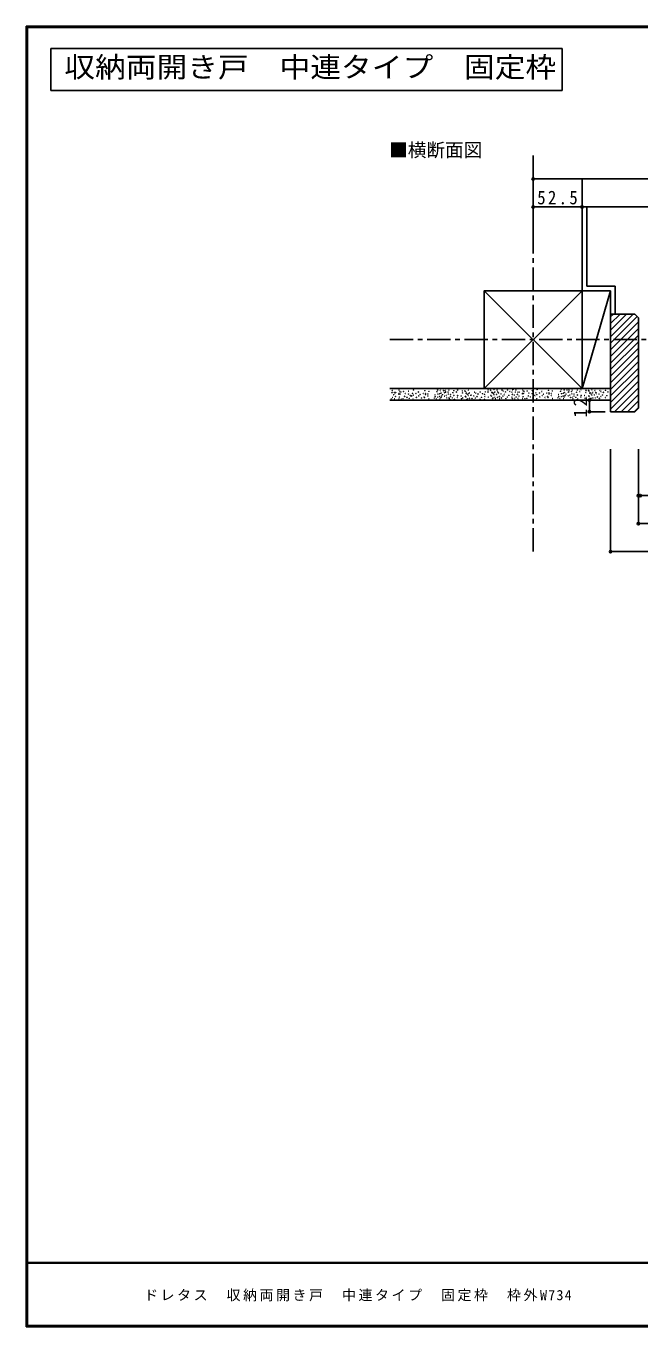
# Model space of a CAD drawing. Units: millimetres, scale not verified. Extents: x -973 to 977, y -718 to 696.
# Drawn here: x -973 to -314, y -701 to 696 of the extents above; entities that cross this region are included whole.
import ezdxf
from ezdxf.enums import TextEntityAlignment as Align

# ---------------------------------------------------------------- set-up
doc = ezdxf.new("R2010")
doc.units = ezdxf.units.MM
doc.header["$LTSCALE"] = 5
doc.header["$PDMODE"] = 32
doc.header["$PDSIZE"] = 2.5
doc.linetypes.add('CHAIN1', pattern=[8, 5, -1, 1, -1])
for name, color, linetype in [('0-1_通り芯', 4, 'CHAIN1'), ('0-3_仕上げ', 7, 'Continuous'), ('0-4_枠', 3, 'Continuous'), ('0-A_文字', 7, 'Continuous'), ('0-B_寸法', 7, 'Continuous'), ('0-C_ハッチ', 4, 'Continuous'), ('F-1_枠', 6, 'Continuous'), ('F-A_文字', 7, 'Continuous')]:
    doc.layers.add(name, color=color, linetype=linetype)
doc.styles.add('ＭＳ ゴシック', font='')
doc.styles.get('ＭＳ ゴシック').set_extended_font_data('MS Gothic')

msp = doc.modelspace()

# ---------------------------------------------------------------- linework, layer by layer
at = {"layer": '0-1_通り芯'}
for p, q in [((-429.123, 556.667), (-429.123, 131.667)), ((-582.796, 359.167), (511.796, 359.167))]:
    msp.add_line(p, q, dxfattribs=at)
at = {"layer": '0-3_仕上げ'}
for p, q in [((-376.623, 411.667), (-376.623, 531.339)), ((-371.623, 416.667), (-371.623, 501.667)), ((-481.623, 411.667), (-376.623, 306.667)), ((-376.623, 411.667), (-481.623, 306.667)), ((-346.123, 411.667), (-376.623, 306.667)), ((-376.623, 411.667), (-346.123, 411.667)), ((-371.623, 416.667), (-341.123, 416.667)), ((-346.123, 386.667), (-346.123, 411.667)), ((-341.123, 386.667), (-341.123, 416.667))]:
    msp.add_line(p, q, dxfattribs=at)
at = {"layer": '0-3_仕上げ', "color": 2}
for p, q in [((-346.123, 306.667), (-582.796, 306.667)), ((-346.123, 294.167), (-582.796, 294.167))]:
    msp.add_line(p, q, dxfattribs=at)
msp.add_lwpolyline([(-481.623, 306.667), (-481.623, 411.667), (-376.623, 411.667), (-376.623, 306.667)], dxfattribs=at)
at = {"layer": '0-4_枠'}
for p, q in [((-376.623, 306.667), (-376.623, 411.667)), ((-346.123, 281.667), (-346.123, 411.667)), ((-346.123, 306.667), (-376.623, 306.667)), ((-320.123, 281.667), (-346.123, 281.667)), ((-316.123, 285.667), (-320.123, 281.667))]:
    msp.add_line(p, q, dxfattribs=at)
msp.add_lwpolyline([(-346.123, 386.667), (-320.123, 386.667), (-316.123, 382.667), (-316.123, 285.667)], dxfattribs=at)
at = {"layer": '0-A_文字', "color": 3}
for p, q in [((-946.639, 671.667), (-946.639, 626.667)), ((-946.639, 671.667), (-398.026, 671.667)), ((-398.026, 671.667), (-398.026, 626.667)), ((-946.639, 626.667), (-398.026, 626.667))]:
    msp.add_line(p, q, dxfattribs=at)
at = {"layer": '0-B_寸法', "color": 4}
for p, q in [((-429.123, 481.667), (-429.123, 531.667)), ((-429.123, 531.667), (358.123, 531.667)), ((-429.123, 451.667), (-429.123, 501.667)), ((-429.123, 501.667), (358.123, 501.667)), ((-368.722, 281.667), (-368.722, 294.167)), ((-351.823, 294.167), (-368.722, 294.167)), ((-351.823, 281.667), (-368.722, 281.667)), ((-346.123, 241.667), (-346.123, 131.667)), ((-316.123, 241.667), (-316.123, 161.667)), ((-316.123, 191.667), (245.124, 191.667)), ((-316.123, 161.667), (245.124, 161.667)), ((-346.123, 131.667), (275.124, 131.667))]:
    msp.add_line(p, q, dxfattribs=at)
at = {"layer": '0-B_寸法'}
for p in [(-429.123, 531.667), (-429.123, 501.667), (-376.623, 501.667), (-368.722, 294.167), (-368.722, 281.667), (-316.123, 191.667), (-314.123, 191.667), (-316.123, 161.667), (-346.123, 131.667)]:
    msp.add_point(p, dxfattribs=at)
at = {"layer": '0-C_ハッチ'}
for p, q in [((-346.123, 362.315), (-321.772, 386.667)), ((-346.123, 369.386), (-328.843, 386.667)), ((-346.123, 376.457), (-335.914, 386.667)), ((-346.123, 383.529), (-342.985, 386.667)), ((-346.123, 355.244), (-317.412, 383.955)), ((-346.123, 348.173), (-316.123, 378.173)), ((-346.123, 341.102), (-316.123, 371.102)), ((-346.123, 334.031), (-316.123, 364.031)), ((-346.123, 326.96), (-316.123, 356.96)), ((-346.123, 319.889), (-316.123, 349.889)), ((-346.123, 312.818), (-316.123, 342.818)), ((-346.123, 305.747), (-316.123, 335.747)), ((-346.123, 298.676), (-316.123, 328.676)), ((-346.123, 291.605), (-316.123, 321.605)), ((-346.123, 284.534), (-316.123, 314.534)), ((-341.919, 281.667), (-316.123, 307.462)), ((-334.848, 281.667), (-316.123, 300.391)), ((-327.777, 281.667), (-316.123, 293.32)), ((-320.706, 281.667), (-316.123, 286.249))]:
    msp.add_line(p, q, dxfattribs=at)
for centre in [(-581.348, 295.524), (-580.63, 302.272), (-580.343, 304.712), (-579.912, 297.103), (-578.764, 299.975), (-578.046, 302.272), (-577.759, 295.524), (-576.754, 297.965), (-576.61, 302.272), (-573.278, 300.549), (-573.165, 301.123), (-572.878, 295.524), (-572.847, 304.856), (-572.56, 297.39), (-572.16, 303.42), (-571.985, 300.693), (-571.124, 302.99), (-570.55, 295.237), (-568.57, 295.668), (-568.14, 303.564), (-566.991, 298.252), (-566.273, 301.267), (-564.551, 297.247), (-562.828, 300.693), (-562.684, 303.851), (-562.11, 296.098), (-560.961, 298.97), (-559.526, 298.683), (-558.664, 301.554), (-557.946, 295.237), (-557.803, 299.687), (-557.516, 305), (-554.931, 301.41), (-554.501, 297.247), (-552.347, 302.99), (-551.917, 298.683), (-550.481, 300.118), (-548.902, 296.529), (-547.035, 301.267), (-546.174, 297.534), (-545.743, 296.816), (-545.312, 304.282), (-544.738, 301.41), (-544.595, 300.118), (-542.154, 300.836), (-542.154, 298.683), (-541.005, 303.707), (-540.862, 295.524), (-535.085, 296.242), (-534.258, 299.831), (-534.258, 297.821), (-532.822, 295.524), (-532.391, 303.277), (-531.53, 305.143), (-531.386, 297.39), (-531.243, 300.693), (-529.52, 298.108), (-529.376, 301.123), (-528.946, 295.524), (-528.515, 304.569), (-528.084, 297.247), (-527.941, 301.841), (-527.51, 298.539), (-526.361, 300.118), (-525.213, 304.425), (-524.064, 302.272), (-524.064, 298.395), (-523.347, 304.569), (-523.059, 302.99), (-522.342, 299.113), (-521.767, 296.673), (-520.475, 302.846), (-520.044, 300.549), (-519.47, 304.856), (-519.47, 296.529), (-518.752, 295.093), (-517.747, 300.118), (-517.747, 297.965), (-515.881, 296.673), (-515.307, 302.128), (-514.302, 304.425), (-514.302, 299.257), (-513.727, 295.093), (-511.574, 302.99), (-510.569, 297.103), (-510.138, 305.143), (-510.138, 298.97), (-506.396, 298.65), (-505.965, 295.778), (-505.104, 301.952), (-504.961, 304.249), (-504.673, 296.496), (-502.376, 304.249), (-501.986, 298.326), (-501.849, 303.55), (-501.371, 297.645), (-500.85, 301.233), (-500.653, 301.665), (-500.123, 295.055), (-499.648, 295.635), (-499.505, 300.516), (-498.67, 299.144), (-498.643, 304.823), (-498.16, 301.521), (-497.639, 301.952), (-497.639, 296.065), (-495.944, 299.416), (-495.689, 299.572), (-494.819, 295.727), (-492.809, 298.743), (-492.665, 294.292), (-491.947, 302.762), (-490.942, 296.302), (-490.655, 301.614), (-489.329, 297.937), (-488.358, 300.752), (-486.061, 302.906), (-486.061, 295.153), (-484.625, 297.163), (-483.477, 301.183), (-481.323, 300.465), (-481.323, 295.153), (-480.893, 298.168), (-480.462, 303.049), (-477.655, 302.867), (-477.512, 305.164), (-477.225, 297.412), (-474.928, 305.164), (-474.537, 299.241), (-474.401, 304.465), (-473.922, 298.56), (-473.401, 302.149), (-473.205, 302.58), (-472.675, 295.971), (-472.2, 296.55), (-472.056, 301.431), (-471.221, 300.059), (-471.195, 305.738), (-470.711, 302.437), (-470.19, 302.867), (-470.19, 296.981), (-469.404, 295.562), (-468.495, 300.332), (-467.84, 305.021), (-467.451, 297.106), (-467.122, 303.011), (-466.27, 301.831), (-465.399, 297.986), (-464.969, 295.545), (-463.389, 301.001), (-463.246, 296.55), (-462.528, 305.021), (-461.523, 298.56), (-461.236, 303.872), (-459.91, 300.195), (-458.939, 303.011), (-458.508, 295.689), (-456.642, 305.164), (-456.642, 297.412), (-455.206, 299.421), (-454.057, 303.441), (-451.904, 302.724), (-451.904, 297.412), (-451.473, 300.427), (-451.473, 295.832), (-451.042, 305.308), (-450.581, 305.738), (-449.176, 299.565), (-448.745, 295.976), (-448.027, 302.724), (-447.74, 305.164), (-447.31, 297.555), (-446.161, 300.427), (-445.443, 302.724), (-445.156, 295.976), (-444.151, 298.417), (-444.008, 302.724), (-440.675, 301.001), (-440.562, 301.575), (-440.275, 295.976), (-440.244, 305.308), (-439.957, 297.842), (-439.557, 303.872), (-439.383, 301.144), (-438.521, 303.441), (-437.947, 295.689), (-435.968, 296.119), (-435.537, 304.016), (-434.389, 298.704), (-433.671, 301.718), (-431.948, 297.699), (-430.225, 301.144), (-430.081, 304.303), (-429.507, 296.55), (-428.359, 299.421), (-426.923, 299.134), (-426.062, 302.006), (-425.344, 295.689), (-425.2, 300.139), (-424.913, 305.451), (-422.329, 301.862), (-421.898, 297.699), (-419.745, 303.441), (-419.314, 299.134), (-417.878, 300.57), (-416.299, 296.981), (-414.433, 301.718), (-413.571, 297.986), (-413.14, 297.268), (-412.71, 304.734), (-412.136, 301.862), (-411.992, 300.57), (-409.551, 301.288), (-409.551, 299.134), (-408.403, 304.159), (-408.259, 295.976), (-402.482, 296.694), (-401.655, 300.283), (-401.655, 298.273), (-400.219, 295.976), (-399.789, 303.728), (-398.927, 305.595), (-398.784, 297.842), (-398.64, 301.144), (-396.917, 298.56), (-396.774, 301.575), (-396.343, 295.976), (-395.912, 305.021), (-395.482, 297.699), (-395.338, 302.293), (-394.907, 298.991), (-393.759, 300.57), (-392.61, 304.877), (-391.462, 302.724), (-391.462, 298.847), (-390.744, 305.021), (-390.457, 303.441), (-389.739, 299.565), (-389.165, 297.125), (-387.873, 303.298), (-387.442, 301.001), (-386.867, 305.308), (-386.867, 296.981), (-386.15, 295.545), (-385.145, 300.57), (-385.145, 298.417), (-383.278, 297.125), (-382.704, 302.58), (-381.699, 304.877), (-381.699, 299.709), (-381.125, 295.545), (-378.971, 303.441), (-377.966, 297.555), (-377.536, 305.595), (-377.536, 299.421), (-373.793, 299.102), (-373.363, 296.23), (-372.501, 302.404), (-372.358, 304.701), (-372.071, 296.948), (-369.774, 304.701), (-369.383, 298.778), (-369.247, 304.002), (-368.768, 298.096), (-368.247, 301.685), (-368.051, 302.116), (-367.521, 295.507), (-367.046, 296.086), (-366.902, 300.968), (-366.067, 299.595), (-366.041, 305.275), (-365.557, 301.973), (-365.036, 302.404), (-365.036, 296.517), (-363.341, 299.868), (-362.686, 304.557), (-362.297, 296.643), (-361.968, 302.547), (-361.116, 301.367), (-360.245, 297.522), (-358.235, 300.537), (-358.092, 296.086), (-357.374, 304.557), (-356.369, 298.096), (-356.082, 303.408), (-354.756, 299.732), (-353.785, 302.547), (-351.488, 304.701), (-351.488, 296.948), (-350.052, 298.958), (-348.903, 302.978)]:
    msp.add_circle(centre, 0.1, dxfattribs=at)
at = {"layer": 'F-1_枠'}
for p, q in [((-973.347, 695.833), (-973.347, -700.833)), ((-973.347, 695.833), (976.653, 695.833)), ((-973.347, 695), (976.653, 695)), ((-973.347, 694.167), (976.653, 694.167)), ((-972.514, 695.833), (-972.514, -700.833)), ((-971.68, 695.833), (-971.68, -700.833)), ((976.653, -631.667), (-973.347, -631.667)), ((976.653, -632.5), (-973.347, -632.5)), ((976.653, -699.167), (-973.347, -699.167)), ((976.653, -700), (-973.347, -700)), ((976.653, -700.833), (-973.347, -700.833))]:
    msp.add_line(p, q, dxfattribs=at)

# ---------------------------------------------------------------- texts
at = {"layer": '0-A_文字', "color": 3, "style": 'ＭＳ ゴシック', "width": 1.1}
msp.add_text('収納両開き戸\u3000中連タイプ\u3000固定枠', height=21.99, dxfattribs=at).set_placement((-932.264, 634.167), align=Align.BOTTOM_LEFT)
at = {"layer": '0-A_文字', "style": 'ＭＳ ゴシック'}
msp.add_text('■横断面図', height=14.66, dxfattribs=at).set_placement((-583.637, 550.99), align=Align.BOTTOM_LEFT)
at = {"layer": '0-B_寸法', "insert": (-424.748, 504.167), "char_height": 14.66, "attachment_point": 7, "style": 'ＭＳ ゴシック'}
msp.add_mtext('\\T1.28;\\W0.9;52.5', dxfattribs=at)
at = {"layer": '0-B_寸法', "insert": (-371.222, 275.417), "char_height": 14.66, "attachment_point": 7, "rotation": 90, "style": 'ＭＳ ゴシック'}
msp.add_mtext('\\T1.27;\\W0.95;12', dxfattribs=at)
at = {"layer": 'F-A_文字', "insert": (-846.68, -673.333), "char_height": 11, "attachment_point": 7, "style": 'ＭＳ ゴシック'}
msp.add_mtext('\\T1.18;ドレタス\u3000収納両開き戸\u3000中連タイプ\u3000固定枠\u3000枠外W734', dxfattribs=at)

doc.saveas('drawing.dxf')
